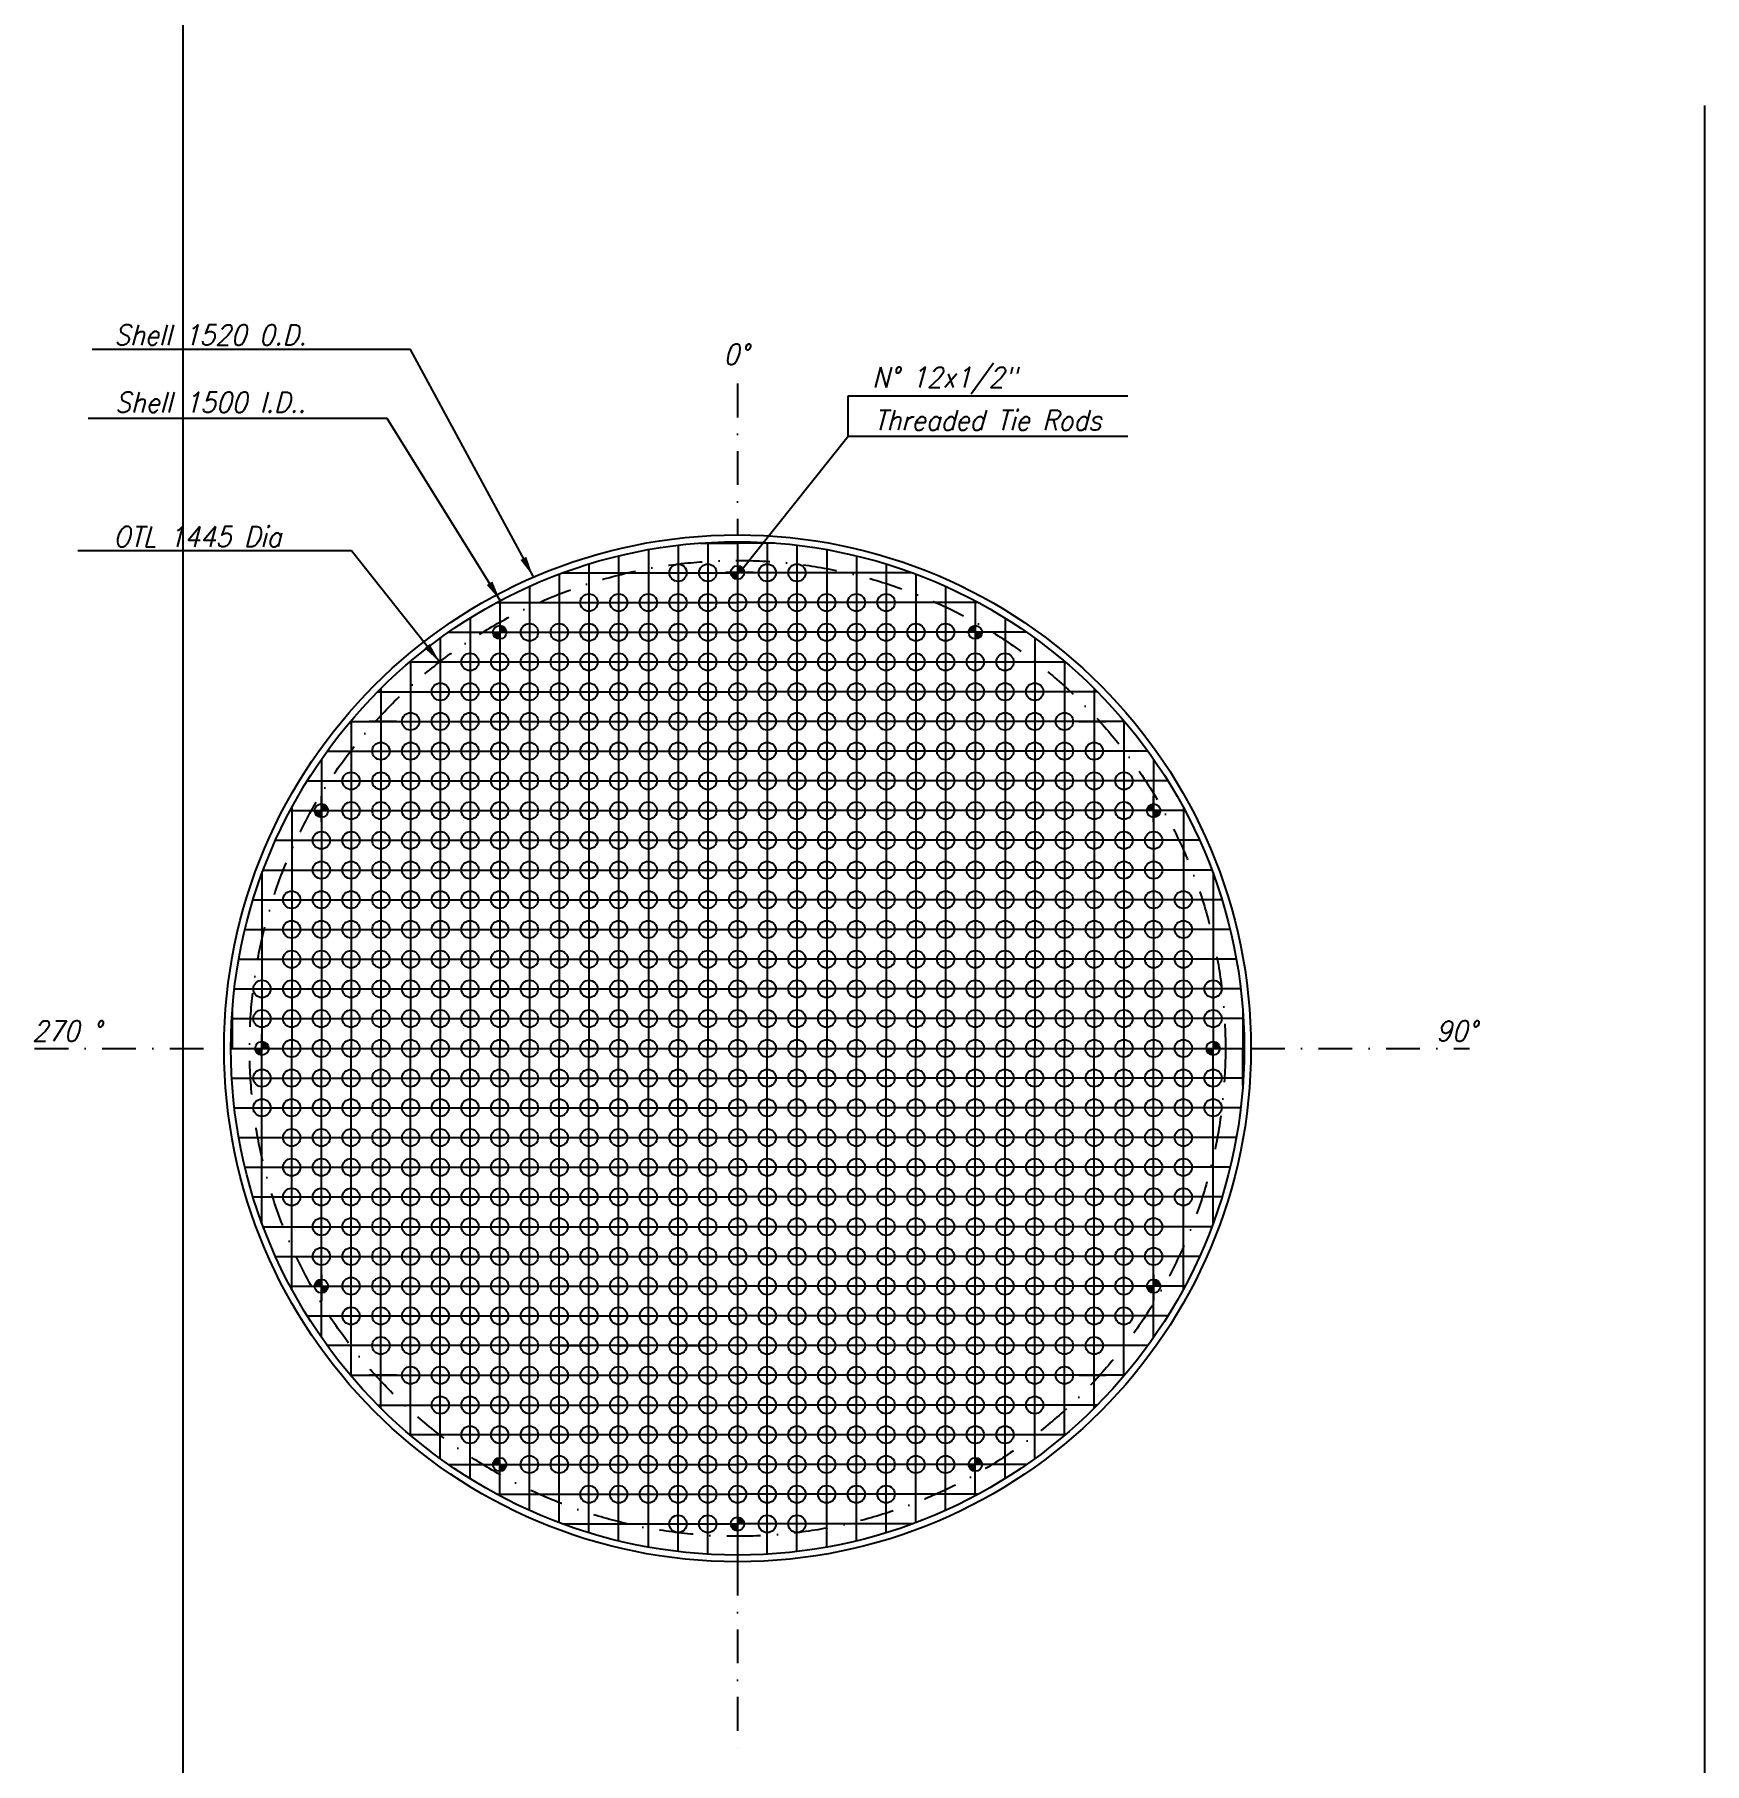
# Model space of a CAD drawing. Extents: x -16931 to 6849, y 1865 to 18685.
# Drawn here: x -5480 to -537, y 4612 to 9730 of the extents above; entities that cross this region are included whole.
import ezdxf

# ---------------------------------------------------------------- set-up
doc = ezdxf.new("R2010")
doc.units = 0
doc.header["$LTSCALE"] = 200
doc.header["$MEASUREMENT"] = 0
doc.linetypes.add('DASHDOT', pattern=[1, 0.5, -0.25, 0, -0.25])
doc.layers.get('0').update_dxf_attribs({"linetype": 'CONTINUOUS'})
for name, color, linetype in [('ASSIEME', 7, 'CONTINUOUS'), ('QUOTA', 2, 'CONTINUOUS'), ('QUOTE', 1, 'CONTINUOUS')]:
    doc.layers.add(name, color=color, linetype=linetype)
doc.styles.add('ROMANS', font='romans.shx', dxfattribs={"width": 0.9, "oblique": 15, "height": 60})
doc.dimstyles.get("Standard").update_dxf_attribs({"dimscale": 0, "dimtxt": 60, "dimasz": 18.75, "dimexe": 5, "dimexo": 0.0625, "dimgap": 5, "dimtad": 1, "dimdec": 0, "dimrnd": 0.5, "dimdsep": 46, "dimtxsty": 'ROMANS', "dimcen": 2.5, "dimaunit": 1, "dimadec": 0, "dimazin": 0, "dimtfac": 0.9, "dimtdec": 0, "dimtix": 1, "dimtmove": 2, "dimatfit": 3, "dimfxl": 1, "dimtolj": 1, "dimarcsym": 0})

msp = doc.modelspace()

# ---------------------------------------------------------------- hatches: boundary and pattern name
at = {"layer": 'ASSIEME', "linetype": 'Continuous'}
h = msp.add_hatch(color=0, dxfattribs=at)
h.paths.add_polyline_path([(-3399.3, 8157.9), (-3399.3, 8137.9), (-3379.3, 8137.9, 0.414214)])
h.paths.add_polyline_path([(-3399.3, 8137.9), (-3419.3, 8137.9, 0.414214), (-3399.3, 8117.9)])
h = msp.add_hatch(color=0, dxfattribs=at)
h.paths.add_polyline_path([(-4103.3, 7981), (-4103.3, 7961), (-4083.3, 7961, 0.414214)])
h.paths.add_polyline_path([(-4103.3, 7961), (-4123.3, 7961, 0.414214), (-4103.3, 7941)])
h = msp.add_hatch(color=0, dxfattribs=at)
h.paths.add_polyline_path([(-2695.3, 7981), (-2695.3, 7961), (-2715.3, 7961, -0.414214)])
h.paths.add_polyline_path([(-2695.3, 7961), (-2675.3, 7961, -0.414214), (-2695.3, 7941)])
h = msp.add_hatch(color=0, dxfattribs=at)
h.paths.add_polyline_path([(-4631.3, 7453), (-4631.3, 7433), (-4611.3, 7433, 0.414214)])
h.paths.add_polyline_path([(-4631.3, 7433), (-4651.3, 7433, 0.414214), (-4631.3, 7413)])
h = msp.add_hatch(color=0, dxfattribs=at)
h.paths.add_polyline_path([(-2167.3, 7453), (-2167.3, 7433), (-2187.3, 7433, -0.414214)])
h.paths.add_polyline_path([(-2167.3, 7433), (-2147.3, 7433, -0.414214), (-2167.3, 7413)])
h = msp.add_hatch(color=0, dxfattribs=at)
h.paths.add_polyline_path([(-4807.3, 6749), (-4807.3, 6729), (-4787.3, 6729, 0.414214)])
h.paths.add_polyline_path([(-4827.3, 6729, 0.414214), (-4807.3, 6709), (-4807.3, 6729)])
h = msp.add_hatch(color=0, dxfattribs=at)
h.paths.add_polyline_path([(-1991.3, 6749), (-1991.3, 6729), (-1971.3, 6729, 0.414214)])
h.paths.add_polyline_path([(-2011.3, 6729, 0.414214), (-1991.3, 6709), (-1991.3, 6729)])
h = msp.add_hatch(color=0, dxfattribs=at)
h.paths.add_polyline_path([(-4631.3, 6005), (-4631.3, 6025), (-4611.3, 6025, -0.414214)])
h.paths.add_polyline_path([(-4631.3, 6025), (-4651.3, 6025, -0.414214), (-4631.3, 6045)])
h = msp.add_hatch(color=0, dxfattribs=at)
h.paths.add_polyline_path([(-2167.3, 6005), (-2167.3, 6025), (-2187.3, 6025, 0.414214)])
h.paths.add_polyline_path([(-2167.3, 6025), (-2147.3, 6025, 0.414214), (-2167.3, 6045)])
h = msp.add_hatch(color=0, dxfattribs=at)
h.paths.add_polyline_path([(-4103.3, 5477), (-4103.3, 5497), (-4083.3, 5497, -0.414214)])
h.paths.add_polyline_path([(-4103.3, 5497), (-4123.3, 5497, -0.414214), (-4103.3, 5517)])
h = msp.add_hatch(color=0, dxfattribs=at)
h.paths.add_polyline_path([(-2695.3, 5477), (-2695.3, 5497), (-2715.3, 5497, 0.414214)])
h.paths.add_polyline_path([(-2695.3, 5497), (-2675.3, 5497, 0.414214), (-2695.3, 5517)])
h = msp.add_hatch(color=0, dxfattribs=at)
h.paths.add_polyline_path([(-3399.3, 5301), (-3399.3, 5321), (-3419.3, 5321, 0.414214)])
h.paths.add_polyline_path([(-3399.3, 5321), (-3379.3, 5321, 0.414214), (-3399.3, 5341)])

# ---------------------------------------------------------------- linework, layer by layer
at = {"color": 0}
msp.add_line((-536.7, 9520.7), (-536.7, 1965.2), dxfattribs=at)
at = {"layer": 'ASSIEME', "color": 0, "linetype": 'DASHDOT'}
for p, q in [((-3399.3, 8697.2), (-3399.3, 8249)), ((-5480.5, 6729), (-4919.3, 6729)), ((-1879.3, 6729), (-1232.4, 6729)), ((-3399.3, 5209), (-3399.3, 4652.1))]:
    msp.add_line(p, q, dxfattribs=at)
at = {"layer": 'ASSIEME', "color": 0, "linetype": 'Continuous'}
for p, q in [((-3663.3, 8205.6), (-3663.3, 6729)), ((-3575.3, 8218.7), (-3575.3, 6729)), ((-3508.7, 8225), (-3399.3, 8225)), ((-3487.3, 8226.4), (-3487.3, 6729)), ((-3399.3, 8229), (-3399.3, 5209)), ((-3289.8, 8225), (-3399.3, 8225)), ((-3311.3, 8226.4), (-3311.3, 6729)), ((-3223.3, 8218.7), (-3223.3, 6729)), ((-3135.3, 8205.6), (-3135.3, 6729)), ((-3839.3, 8163), (-3839.3, 6729)), ((-3751.3, 8187.1), (-3751.3, 6729)), ((-3047.3, 8187.1), (-3047.3, 6729)), ((-2959.3, 8163), (-2959.3, 6729)), ((-4015.3, 8096.7), (-4015.3, 6729)), ((-3927.3, 8133), (-3927.3, 6729)), ((-3916.5, 8137), (-3399.3, 8137)), ((-3353.4, 8137.9), (-3434, 8137.9)), ((-2882, 8137), (-3399.3, 8137)), ((-2871.3, 8133), (-2871.3, 6729)), ((-2783.3, 8096.7), (-2783.3, 6729)), ((-4111.7, 8049), (-3399.3, 8049)), ((-4103.3, 8053.6), (-4103.3, 6729)), ((-2686.8, 8049), (-3399.3, 8049)), ((-2695.3, 8053.6), (-2695.3, 6729)), ((-4191.3, 8002.9), (-4191.3, 6729)), ((-2607.3, 8002.9), (-2607.3, 6729)), ((-4279.3, 7943.8), (-4279.3, 6729)), ((-4254.9, 7961), (-3399.3, 7961)), ((-2543.6, 7961), (-3399.3, 7961)), ((-2519.3, 7943.8), (-2519.3, 6729)), ((-4369.5, 7873), (-2429.1, 7873)), ((-4367.3, 7874.9), (-4367.3, 6729)), ((-2431.3, 7874.9), (-2431.3, 6729)), ((-4464.6, 7785), (-3399.3, 7785)), ((-4455.3, 7794.3), (-4455.3, 6729)), ((-2334, 7785), (-3399.3, 7785)), ((-2343.3, 7794.3), (-2343.3, 6729)), ((-4545.1, 7697), (-3399.3, 7697)), ((-4543.3, 7699.2), (-4543.3, 6729)), ((-4409.4, 7697), (-4490, 7697)), ((-2253.4, 7697), (-3399.3, 7697)), ((-2389.2, 7697), (-2308.5, 7697)), ((-2255.3, 7699.2), (-2255.3, 6729)), ((-4631.3, 7584.7), (-4631.3, 6729)), ((-4614, 7609), (-3399.3, 7609)), ((-3927.3, 7609), (-3839.3, 7609)), ((-3751.3, 7609), (-3663.3, 7609)), ((-3575.3, 7609), (-3487.3, 7609)), ((-2184.5, 7609), (-3399.3, 7609)), ((-3223.3, 7609), (-3311.3, 7609)), ((-3047.3, 7609), (-3135.3, 7609)), ((-2871.3, 7609), (-2959.3, 7609)), ((-2167.3, 7584.7), (-2167.3, 6729)), ((-4673.1, 7521), (-3399.3, 7521)), ((-4631.3, 7399.2), (-4631.3, 7475.3)), ((-2125.4, 7521), (-3399.3, 7521)), ((-2167.3, 7399.2), (-2167.3, 7475.3)), ((-4723.8, 7433), (-3399.3, 7433)), ((-4719.3, 7441.5), (-4719.3, 6729)), ((-2074.7, 7433), (-3399.3, 7433)), ((-2079.3, 7441.5), (-2079.3, 6729)), ((-4766.9, 7345), (-3399.3, 7345)), ((-2031.6, 7345), (-3399.3, 7345)), ((-4807.3, 7246.3), (-4807.3, 6729)), ((-4803.3, 7257), (-3399.3, 7257)), ((-1995.3, 7257), (-3399.3, 7257)), ((-1991.3, 7246.3), (-1991.3, 6729)), ((-4833.3, 7169), (-3399.3, 7169)), ((-1965.3, 7169), (-3399.3, 7169)), ((-4857.4, 7081), (-3399.3, 7081)), ((-1941.2, 7081), (-3399.3, 7081)), ((-4875.9, 6993), (-3399.3, 6993)), ((-1922.7, 6993), (-3399.3, 6993)), ((-4888.9, 6905), (-3399.3, 6905)), ((-1909.6, 6905), (-3399.3, 6905)), ((-4896.7, 6817), (-3399.3, 6817)), ((-4895.3, 6838.5), (-4895.3, 6729)), ((-1901.9, 6817), (-3399.3, 6817)), ((-1903.3, 6838.5), (-1903.3, 6729)), ((-4807.3, 6695.2), (-4807.3, 6771.3)), ((-4899.3, 6729), (-1899.3, 6729)), ((-4807.3, 6211.8), (-4807.3, 6729)), ((-4719.3, 6016.6), (-4719.3, 6729)), ((-4631.3, 5873.4), (-4631.3, 6729)), ((-4543.3, 5758.8), (-4543.3, 6729)), ((-4455.3, 5663.7), (-4455.3, 6729)), ((-4367.3, 5583.2), (-4367.3, 6729)), ((-4279.3, 5514.3), (-4279.3, 6729)), ((-4191.3, 5455.2), (-4191.3, 6729)), ((-4103.3, 5404.5), (-4103.3, 6729)), ((-4015.3, 5361.4), (-4015.3, 6729)), ((-3927.3, 5325), (-3927.3, 6729)), ((-3839.3, 5295), (-3839.3, 6729)), ((-3751.3, 5270.9), (-3751.3, 6729)), ((-3663.3, 5252.4), (-3663.3, 6729)), ((-3575.3, 5239.4), (-3575.3, 6729)), ((-3487.3, 5231.6), (-3487.3, 6729)), ((-3311.3, 5231.6), (-3311.3, 6729)), ((-3223.3, 5239.4), (-3223.3, 6729)), ((-3135.3, 5252.4), (-3135.3, 6729)), ((-3047.3, 5270.9), (-3047.3, 6729)), ((-2959.3, 5295), (-2959.3, 6729)), ((-2871.3, 5325), (-2871.3, 6729)), ((-2783.3, 5361.4), (-2783.3, 6729)), ((-2695.3, 5404.5), (-2695.3, 6729)), ((-2607.3, 5455.2), (-2607.3, 6729)), ((-2519.3, 5514.3), (-2519.3, 6729)), ((-2431.3, 5583.2), (-2431.3, 6729)), ((-2343.3, 5663.7), (-2343.3, 6729)), ((-2255.3, 5758.8), (-2255.3, 6729)), ((-2167.3, 5873.4), (-2167.3, 6729)), ((-2079.3, 6016.6), (-2079.3, 6729)), ((-1991.3, 6211.8), (-1991.3, 6729)), ((-1903.3, 6619.6), (-1903.3, 6729)), ((-4896.7, 6641), (-3399.3, 6641)), ((-1901.9, 6641), (-3399.3, 6641)), ((-1901.9, 6641), (-3399.3, 6641)), ((-4888.9, 6553), (-3399.3, 6553)), ((-1909.6, 6553), (-3399.3, 6553)), ((-1909.6, 6553), (-3399.3, 6553)), ((-4875.9, 6465), (-3399.3, 6465)), ((-1922.7, 6465), (-3399.3, 6465)), ((-1922.7, 6465), (-3399.3, 6465)), ((-4857.4, 6377), (-3399.3, 6377)), ((-1941.2, 6377), (-3399.3, 6377)), ((-1941.2, 6377), (-3399.3, 6377)), ((-4833.3, 6289), (-3399.3, 6289)), ((-1965.3, 6289), (-3399.3, 6289)), ((-1965.3, 6289), (-3399.3, 6289)), ((-4803.3, 6201), (-3399.3, 6201)), ((-1995.3, 6201), (-3399.3, 6201)), ((-1995.3, 6201), (-3399.3, 6201)), ((-4766.9, 6113), (-3399.3, 6113)), ((-2031.6, 6113), (-3399.3, 6113)), ((-2031.6, 6113), (-3399.3, 6113)), ((-4631.3, 6058.9), (-4631.3, 5982.8)), ((-2167.3, 6058.9), (-2167.3, 5982.8)), ((-4723.8, 6025), (-3399.3, 6025)), ((-2074.7, 6025), (-3399.3, 6025)), ((-2074.7, 6025), (-3399.3, 6025)), ((-4673.1, 5937), (-3399.3, 5937)), ((-2125.4, 5937), (-3399.3, 5937)), ((-2125.4, 5937), (-3399.3, 5937)), ((-2184.5, 5849), (-4614, 5849)), ((-3927.3, 5849), (-3839.3, 5849)), ((-3751.3, 5849), (-3663.3, 5849)), ((-3575.3, 5849), (-3487.3, 5849)), ((-3223.3, 5849), (-3311.3, 5849)), ((-3047.3, 5849), (-3135.3, 5849)), ((-2871.3, 5849), (-2959.3, 5849)), ((-4545.1, 5761), (-3399.3, 5761)), ((-4409.4, 5761), (-4490, 5761)), ((-2253.4, 5761), (-3399.3, 5761)), ((-2253.4, 5761), (-3399.3, 5761)), ((-2389.2, 5761), (-2308.5, 5761)), ((-4464.6, 5673), (-3399.3, 5673)), ((-2334, 5673), (-3399.3, 5673)), ((-2334, 5673), (-3399.3, 5673)), ((-2429.1, 5585), (-4369.5, 5585)), ((-4254.9, 5497), (-3399.3, 5497)), ((-2543.6, 5497), (-3399.3, 5497)), ((-2543.6, 5497), (-3399.3, 5497)), ((-4111.7, 5409), (-3399.3, 5409)), ((-2686.8, 5409), (-3399.3, 5409)), ((-2686.8, 5409), (-3399.3, 5409)), ((-3916.5, 5321), (-3399.3, 5321)), ((-2882, 5321), (-3399.3, 5321)), ((-2882, 5321), (-3399.3, 5321))]:
    msp.add_line(p, q, dxfattribs=at)
for centre, radius in [((-3399.3, 6729), 1520), ((-3399.3, 6729), 1500), ((-3575.3, 8137), 25.7), ((-3487.3, 8137), 25.7), ((-3399.3, 8137.9), 20), ((-3311.3, 8137), 25.7), ((-3223.3, 8137), 25.7), ((-3839.3, 8049), 25.7), ((-3751.3, 8049), 25.7), ((-3663.3, 8049), 25.7), ((-3575.3, 8049), 25.7), ((-3487.3, 8049), 25.7), ((-3399.3, 8049), 25.7), ((-3311.3, 8049), 25.7), ((-3223.3, 8049), 25.7), ((-3135.3, 8049), 25.7), ((-3047.3, 8049), 25.7), ((-2959.3, 8049), 25.7), ((-4015.3, 7961), 25.7), ((-3927.3, 7961), 25.7), ((-3839.3, 7961), 25.7), ((-3751.3, 7961), 25.7), ((-3663.3, 7961), 25.7), ((-3575.3, 7961), 25.7), ((-3487.3, 7961), 25.7), ((-3399.3, 7961), 25.7), ((-3311.3, 7961), 25.7), ((-3223.3, 7961), 25.7), ((-3135.3, 7961), 25.7), ((-3047.3, 7961), 25.7), ((-2959.3, 7961), 25.7), ((-2871.3, 7961), 25.7), ((-2783.3, 7961), 25.7), ((-4103.3, 7961), 20), ((-2695.3, 7961), 20), ((-4191.3, 7873), 25.7), ((-4103.3, 7873), 25.7), ((-4015.3, 7873), 25.7), ((-3927.3, 7873), 25.7), ((-3839.3, 7873), 25.7), ((-3751.3, 7873), 25.7), ((-3663.3, 7873), 25.7), ((-3575.3, 7873), 25.7), ((-3487.3, 7873), 25.7), ((-3399.3, 7873), 25.7), ((-3311.3, 7873), 25.7), ((-3223.3, 7873), 25.7), ((-3135.3, 7873), 25.7), ((-3047.3, 7873), 25.7), ((-2959.3, 7873), 25.7), ((-2871.3, 7873), 25.7), ((-2783.3, 7873), 25.7), ((-2695.3, 7873), 25.7), ((-2607.3, 7873), 25.7), ((-4279.3, 7785), 25.7), ((-4191.3, 7785), 25.7), ((-4103.3, 7785), 25.7), ((-4015.3, 7785), 25.7), ((-3927.3, 7785), 25.7), ((-3839.3, 7785), 25.7), ((-3751.3, 7785), 25.7), ((-3663.3, 7785), 25.7), ((-3575.3, 7785), 25.7), ((-3487.3, 7785), 25.7), ((-3399.3, 7785), 25.7), ((-3311.3, 7785), 25.7), ((-3223.3, 7785), 25.7), ((-3135.3, 7785), 25.7), ((-3047.3, 7785), 25.7), ((-2959.3, 7785), 25.7), ((-2871.3, 7785), 25.7), ((-2783.3, 7785), 25.7), ((-2695.3, 7785), 25.7), ((-2607.3, 7785), 25.7), ((-2519.3, 7785), 25.7), ((-4367.3, 7697), 25.7), ((-4279.3, 7697), 25.7), ((-4191.3, 7697), 25.7), ((-4103.3, 7697), 25.7), ((-4015.3, 7697), 25.7), ((-3927.3, 7697), 25.7), ((-3839.3, 7697), 25.7), ((-3751.3, 7697), 25.7), ((-3663.3, 7697), 25.7), ((-3575.3, 7697), 25.7), ((-3487.3, 7697), 25.7), ((-3399.3, 7697), 25.7), ((-3311.3, 7697), 25.7), ((-3223.3, 7697), 25.7), ((-3135.3, 7697), 25.7), ((-3047.3, 7697), 25.7), ((-2959.3, 7697), 25.7), ((-2871.3, 7697), 25.7), ((-2783.3, 7697), 25.7), ((-2695.3, 7697), 25.7), ((-2607.3, 7697), 25.7), ((-2519.3, 7697), 25.7), ((-2431.3, 7697), 25.7), ((-4455.3, 7609), 25.7), ((-4367.3, 7609), 25.7), ((-4279.3, 7609), 25.7), ((-4191.3, 7609), 25.7), ((-4103.3, 7609), 25.7), ((-4015.3, 7609), 25.7), ((-3927.3, 7609), 25.7), ((-3839.3, 7609), 25.7), ((-3751.3, 7609), 25.7), ((-3663.3, 7609), 25.7), ((-3575.3, 7609), 25.7), ((-3487.3, 7609), 25.7), ((-3399.3, 7609), 25.7), ((-3311.3, 7609), 25.7), ((-3223.3, 7609), 25.7), ((-3135.3, 7609), 25.7), ((-3047.3, 7609), 25.7), ((-2959.3, 7609), 25.7), ((-2871.3, 7609), 25.7), ((-2783.3, 7609), 25.7), ((-2695.3, 7609), 25.7), ((-2607.3, 7609), 25.7), ((-2519.3, 7609), 25.7), ((-2431.3, 7609), 25.7), ((-2343.3, 7609), 25.7), ((-4543.3, 7521), 25.7), ((-4455.3, 7521), 25.7), ((-4367.3, 7521), 25.7), ((-4279.3, 7521), 25.7), ((-4191.3, 7521), 25.7), ((-4103.3, 7521), 25.7), ((-4015.3, 7521), 25.7), ((-3927.3, 7521), 25.7), ((-3839.3, 7521), 25.7), ((-3751.3, 7521), 25.7), ((-3663.3, 7521), 25.7), ((-3575.3, 7521), 25.7), ((-3487.3, 7521), 25.7), ((-3399.3, 7521), 25.7), ((-3311.3, 7521), 25.7), ((-3223.3, 7521), 25.7), ((-3135.3, 7521), 25.7), ((-3047.3, 7521), 25.7), ((-2959.3, 7521), 25.7), ((-2871.3, 7521), 25.7), ((-2783.3, 7521), 25.7), ((-2695.3, 7521), 25.7), ((-2607.3, 7521), 25.7), ((-2519.3, 7521), 25.7), ((-2431.3, 7521), 25.7), ((-2343.3, 7521), 25.7), ((-2255.3, 7521), 25.7), ((-4631.3, 7433), 20), ((-4543.3, 7433), 25.7), ((-4455.3, 7433), 25.7), ((-4367.3, 7433), 25.7), ((-4279.3, 7433), 25.7), ((-4191.3, 7433), 25.7), ((-4103.3, 7433), 25.7), ((-4015.3, 7433), 25.7), ((-3927.3, 7433), 25.7), ((-3839.3, 7433), 25.7), ((-3751.3, 7433), 25.7), ((-3663.3, 7433), 25.7), ((-3575.3, 7433), 25.7), ((-3487.3, 7433), 25.7), ((-3399.3, 7433), 25.7), ((-3311.3, 7433), 25.7), ((-3223.3, 7433), 25.7), ((-3135.3, 7433), 25.7), ((-3047.3, 7433), 25.7), ((-2959.3, 7433), 25.7), ((-2871.3, 7433), 25.7), ((-2783.3, 7433), 25.7), ((-2695.3, 7433), 25.7), ((-2607.3, 7433), 25.7), ((-2519.3, 7433), 25.7), ((-2431.3, 7433), 25.7), ((-2343.3, 7433), 25.7), ((-2255.3, 7433), 25.7), ((-2167.3, 7433), 20), ((-4631.3, 7345), 25.7), ((-4543.3, 7345), 25.7), ((-4455.3, 7345), 25.7), ((-4367.3, 7345), 25.7), ((-4279.3, 7345), 25.7), ((-4191.3, 7345), 25.7), ((-4103.3, 7345), 25.7), ((-4015.3, 7345), 25.7), ((-3927.3, 7345), 25.7), ((-3839.3, 7345), 25.7), ((-3751.3, 7345), 25.7), ((-3663.3, 7345), 25.7), ((-3575.3, 7345), 25.7), ((-3487.3, 7345), 25.7), ((-3399.3, 7345), 25.7), ((-3311.3, 7345), 25.7), ((-3223.3, 7345), 25.7), ((-3135.3, 7345), 25.7), ((-3047.3, 7345), 25.7), ((-2959.3, 7345), 25.7), ((-2871.3, 7345), 25.7), ((-2783.3, 7345), 25.7), ((-2695.3, 7345), 25.7), ((-2607.3, 7345), 25.7), ((-2519.3, 7345), 25.7), ((-2431.3, 7345), 25.7), ((-2343.3, 7345), 25.7), ((-2255.3, 7345), 25.7), ((-2167.3, 7345), 25.7), ((-4631.3, 7257), 25.7), ((-4543.3, 7257), 25.7), ((-4455.3, 7257), 25.7), ((-4367.3, 7257), 25.7), ((-4279.3, 7257), 25.7), ((-4191.3, 7257), 25.7), ((-4103.3, 7257), 25.7), ((-4015.3, 7257), 25.7), ((-3927.3, 7257), 25.7), ((-3839.3, 7257), 25.7), ((-3751.3, 7257), 25.7), ((-3663.3, 7257), 25.7), ((-3575.3, 7257), 25.7), ((-3487.3, 7257), 25.7), ((-3399.3, 7257), 25.7), ((-3311.3, 7257), 25.7), ((-3223.3, 7257), 25.7), ((-3135.3, 7257), 25.7), ((-3047.3, 7257), 25.7), ((-2959.3, 7257), 25.7), ((-2871.3, 7257), 25.7), ((-2783.3, 7257), 25.7), ((-2695.3, 7257), 25.7), ((-2607.3, 7257), 25.7), ((-2519.3, 7257), 25.7), ((-2431.3, 7257), 25.7), ((-2343.3, 7257), 25.7), ((-2255.3, 7257), 25.7), ((-2167.3, 7257), 25.7), ((-4719.3, 7169), 25.7), ((-4631.3, 7169), 25.7), ((-4543.3, 7169), 25.7), ((-4455.3, 7169), 25.7), ((-4367.3, 7169), 25.7), ((-4279.3, 7169), 25.7), ((-4191.3, 7169), 25.7), ((-4103.3, 7169), 25.7), ((-4015.3, 7169), 25.7), ((-3927.3, 7169), 25.7), ((-3839.3, 7169), 25.7), ((-3751.3, 7169), 25.7), ((-3663.3, 7169), 25.7), ((-3575.3, 7169), 25.7), ((-3487.3, 7169), 25.7), ((-3399.3, 7169), 25.7), ((-3311.3, 7169), 25.7), ((-3223.3, 7169), 25.7), ((-3135.3, 7169), 25.7), ((-3047.3, 7169), 25.7), ((-2959.3, 7169), 25.7), ((-2871.3, 7169), 25.7), ((-2783.3, 7169), 25.7), ((-2695.3, 7169), 25.7), ((-2607.3, 7169), 25.7), ((-2519.3, 7169), 25.7), ((-2431.3, 7169), 25.7), ((-2343.3, 7169), 25.7), ((-2255.3, 7169), 25.7), ((-2167.3, 7169), 25.7), ((-2079.3, 7169), 25.7), ((-4719.3, 7081), 25.7), ((-4631.3, 7081), 25.7), ((-4543.3, 7081), 25.7), ((-4455.3, 7081), 25.7), ((-4367.3, 7081), 25.7), ((-4279.3, 7081), 25.7), ((-4191.3, 7081), 25.7), ((-4103.3, 7081), 25.7), ((-4015.3, 7081), 25.7), ((-3927.3, 7081), 25.7), ((-3839.3, 7081), 25.7), ((-3751.3, 7081), 25.7), ((-3663.3, 7081), 25.7), ((-3575.3, 7081), 25.7), ((-3487.3, 7081), 25.7), ((-3399.3, 7081), 25.7), ((-3311.3, 7081), 25.7), ((-3223.3, 7081), 25.7), ((-3135.3, 7081), 25.7), ((-3047.3, 7081), 25.7), ((-2959.3, 7081), 25.7), ((-2871.3, 7081), 25.7), ((-2783.3, 7081), 25.7), ((-2695.3, 7081), 25.7), ((-2607.3, 7081), 25.7), ((-2519.3, 7081), 25.7), ((-2431.3, 7081), 25.7), ((-2343.3, 7081), 25.7), ((-2255.3, 7081), 25.7), ((-2167.3, 7081), 25.7), ((-2079.3, 7081), 25.7), ((-4719.3, 6993), 25.7), ((-4631.3, 6993), 25.7), ((-4543.3, 6993), 25.7), ((-4455.3, 6993), 25.7), ((-4367.3, 6993), 25.7), ((-4279.3, 6993), 25.7), ((-4191.3, 6993), 25.7), ((-4103.3, 6993), 25.7), ((-4015.3, 6993), 25.7), ((-3927.3, 6993), 25.7), ((-3839.3, 6993), 25.7), ((-3751.3, 6993), 25.7), ((-3663.3, 6993), 25.7), ((-3575.3, 6993), 25.7), ((-3487.3, 6993), 25.7), ((-3399.3, 6993), 25.7), ((-3311.3, 6993), 25.7), ((-3223.3, 6993), 25.7), ((-3135.3, 6993), 25.7), ((-3047.3, 6993), 25.7), ((-2959.3, 6993), 25.7), ((-2871.3, 6993), 25.7), ((-2783.3, 6993), 25.7), ((-2695.3, 6993), 25.7), ((-2607.3, 6993), 25.7), ((-2519.3, 6993), 25.7), ((-2431.3, 6993), 25.7), ((-2343.3, 6993), 25.7), ((-2255.3, 6993), 25.7), ((-2167.3, 6993), 25.7), ((-2079.3, 6993), 25.7), ((-4807.3, 6905), 25.7), ((-4719.3, 6905), 25.7), ((-4631.3, 6905), 25.7), ((-4543.3, 6905), 25.7), ((-4455.3, 6905), 25.7), ((-4367.3, 6905), 25.7), ((-4279.3, 6905), 25.7), ((-4191.3, 6905), 25.7), ((-4103.3, 6905), 25.7), ((-4015.3, 6905), 25.7), ((-3927.3, 6905), 25.7), ((-3839.3, 6905), 25.7), ((-3751.3, 6905), 25.7), ((-3663.3, 6905), 25.7), ((-3575.3, 6905), 25.7), ((-3487.3, 6905), 25.7), ((-3399.3, 6905), 25.7), ((-3311.3, 6905), 25.7), ((-3223.3, 6905), 25.7), ((-3135.3, 6905), 25.7), ((-3047.3, 6905), 25.7), ((-2959.3, 6905), 25.7), ((-2871.3, 6905), 25.7), ((-2783.3, 6905), 25.7), ((-2695.3, 6905), 25.7), ((-2607.3, 6905), 25.7), ((-2519.3, 6905), 25.7), ((-2431.3, 6905), 25.7), ((-2343.3, 6905), 25.7), ((-2255.3, 6905), 25.7), ((-2167.3, 6905), 25.7), ((-2079.3, 6905), 25.7), ((-1991.3, 6905), 25.7), ((-4807.3, 6817), 25.7), ((-4719.3, 6817), 25.7), ((-4631.3, 6817), 25.7), ((-4543.3, 6817), 25.7), ((-4455.3, 6817), 25.7), ((-4367.3, 6817), 25.7), ((-4279.3, 6817), 25.7), ((-4191.3, 6817), 25.7), ((-4103.3, 6817), 25.7), ((-4015.3, 6817), 25.7), ((-3927.3, 6817), 25.7), ((-3839.3, 6817), 25.7), ((-3751.3, 6817), 25.7), ((-3663.3, 6817), 25.7), ((-3575.3, 6817), 25.7), ((-3487.3, 6817), 25.7), ((-3399.3, 6817), 25.7), ((-3311.3, 6817), 25.7), ((-3223.3, 6817), 25.7), ((-3135.3, 6817), 25.7), ((-3047.3, 6817), 25.7), ((-2959.3, 6817), 25.7), ((-2871.3, 6817), 25.7), ((-2783.3, 6817), 25.7), ((-2695.3, 6817), 25.7), ((-2607.3, 6817), 25.7), ((-2519.3, 6817), 25.7), ((-2431.3, 6817), 25.7), ((-2343.3, 6817), 25.7), ((-2255.3, 6817), 25.7), ((-2167.3, 6817), 25.7), ((-2079.3, 6817), 25.7), ((-1991.3, 6817), 25.7), ((-4807.3, 6729), 20), ((-4719.3, 6729), 25.7), ((-4631.3, 6729), 25.7), ((-4543.3, 6729), 25.7), ((-4455.3, 6729), 25.7), ((-4367.3, 6729), 25.7), ((-4279.3, 6729), 25.7), ((-4191.3, 6729), 25.7), ((-4103.3, 6729), 25.7), ((-4015.3, 6729), 25.7), ((-3927.3, 6729), 25.7), ((-3839.3, 6729), 25.7), ((-3751.3, 6729), 25.7), ((-3663.3, 6729), 25.7), ((-3575.3, 6729), 25.7), ((-3487.3, 6729), 25.7), ((-3399.3, 6729), 25.7), ((-3311.3, 6729), 25.7), ((-3223.3, 6729), 25.7), ((-3135.3, 6729), 25.7), ((-3047.3, 6729), 25.7), ((-2959.3, 6729), 25.7), ((-2871.3, 6729), 25.7), ((-2783.3, 6729), 25.7), ((-2695.3, 6729), 25.7), ((-2607.3, 6729), 25.7), ((-2519.3, 6729), 25.7), ((-2431.3, 6729), 25.7), ((-2343.3, 6729), 25.7), ((-2255.3, 6729), 25.7), ((-2167.3, 6729), 25.7), ((-2079.3, 6729), 25.7), ((-1991.3, 6729), 20), ((-4807.3, 6641), 25.7), ((-4719.3, 6641), 25.7), ((-4631.3, 6641), 25.7), ((-4543.3, 6641), 25.7), ((-4455.3, 6641), 25.7), ((-4367.3, 6641), 25.7), ((-4279.3, 6641), 25.7), ((-4191.3, 6641), 25.7), ((-4103.3, 6641), 25.7), ((-4015.3, 6641), 25.7), ((-3927.3, 6641), 25.7), ((-3839.3, 6641), 25.7), ((-3751.3, 6641), 25.7), ((-3663.3, 6641), 25.7), ((-3575.3, 6641), 25.7), ((-3487.3, 6641), 25.7), ((-3399.3, 6641), 25.7), ((-3311.3, 6641), 25.7), ((-3223.3, 6641), 25.7), ((-3135.3, 6641), 25.7), ((-3047.3, 6641), 25.7), ((-2959.3, 6641), 25.7), ((-2871.3, 6641), 25.7), ((-2783.3, 6641), 25.7), ((-2695.3, 6641), 25.7), ((-2607.3, 6641), 25.7), ((-2519.3, 6641), 25.7), ((-2431.3, 6641), 25.7), ((-2343.3, 6641), 25.7), ((-2255.3, 6641), 25.7), ((-2167.3, 6641), 25.7), ((-2079.3, 6641), 25.7), ((-1991.3, 6641), 25.7), ((-4807.3, 6553), 25.7), ((-4719.3, 6553), 25.7), ((-4631.3, 6553), 25.7), ((-4543.3, 6553), 25.7), ((-4455.3, 6553), 25.7), ((-4367.3, 6553), 25.7), ((-4279.3, 6553), 25.7), ((-4191.3, 6553), 25.7), ((-4103.3, 6553), 25.7), ((-4015.3, 6553), 25.7), ((-3927.3, 6553), 25.7), ((-3839.3, 6553), 25.7), ((-3751.3, 6553), 25.7), ((-3663.3, 6553), 25.7), ((-3575.3, 6553), 25.7), ((-3487.3, 6553), 25.7), ((-3399.3, 6553), 25.7), ((-3311.3, 6553), 25.7), ((-3223.3, 6553), 25.7), ((-3135.3, 6553), 25.7), ((-3047.3, 6553), 25.7), ((-2959.3, 6553), 25.7), ((-2871.3, 6553), 25.7), ((-2783.3, 6553), 25.7), ((-2695.3, 6553), 25.7), ((-2607.3, 6553), 25.7), ((-2519.3, 6553), 25.7), ((-2431.3, 6553), 25.7), ((-2343.3, 6553), 25.7), ((-2255.3, 6553), 25.7), ((-2167.3, 6553), 25.7), ((-2079.3, 6553), 25.7), ((-1991.3, 6553), 25.7), ((-4719.3, 6465), 25.7), ((-4631.3, 6465), 25.7), ((-4543.3, 6465), 25.7), ((-4455.3, 6465), 25.7), ((-4367.3, 6465), 25.7), ((-4279.3, 6465), 25.7), ((-4191.3, 6465), 25.7), ((-4103.3, 6465), 25.7), ((-4015.3, 6465), 25.7), ((-3927.3, 6465), 25.7), ((-3839.3, 6465), 25.7), ((-3751.3, 6465), 25.7), ((-3663.3, 6465), 25.7), ((-3575.3, 6465), 25.7), ((-3487.3, 6465), 25.7), ((-3399.3, 6465), 25.7), ((-3311.3, 6465), 25.7), ((-3223.3, 6465), 25.7), ((-3135.3, 6465), 25.7), ((-3047.3, 6465), 25.7), ((-2959.3, 6465), 25.7), ((-2871.3, 6465), 25.7), ((-2783.3, 6465), 25.7), ((-2695.3, 6465), 25.7), ((-2607.3, 6465), 25.7), ((-2519.3, 6465), 25.7), ((-2431.3, 6465), 25.7), ((-2343.3, 6465), 25.7), ((-2255.3, 6465), 25.7), ((-2167.3, 6465), 25.7), ((-2079.3, 6465), 25.7), ((-4719.3, 6377), 25.7), ((-4631.3, 6377), 25.7), ((-4543.3, 6377), 25.7), ((-4455.3, 6377), 25.7), ((-4367.3, 6377), 25.7), ((-4279.3, 6377), 25.7), ((-4191.3, 6377), 25.7), ((-4103.3, 6377), 25.7), ((-4015.3, 6377), 25.7), ((-3927.3, 6377), 25.7), ((-3839.3, 6377), 25.7), ((-3751.3, 6377), 25.7), ((-3663.3, 6377), 25.7), ((-3575.3, 6377), 25.7), ((-3487.3, 6377), 25.7), ((-3399.3, 6377), 25.7), ((-3311.3, 6377), 25.7), ((-3223.3, 6377), 25.7), ((-3135.3, 6377), 25.7), ((-3047.3, 6377), 25.7), ((-2959.3, 6377), 25.7), ((-2871.3, 6377), 25.7), ((-2783.3, 6377), 25.7), ((-2695.3, 6377), 25.7), ((-2607.3, 6377), 25.7), ((-2519.3, 6377), 25.7), ((-2431.3, 6377), 25.7), ((-2343.3, 6377), 25.7), ((-2255.3, 6377), 25.7), ((-2167.3, 6377), 25.7), ((-2079.3, 6377), 25.7), ((-4719.3, 6289), 25.7), ((-4631.3, 6289), 25.7), ((-4543.3, 6289), 25.7), ((-4455.3, 6289), 25.7), ((-4367.3, 6289), 25.7), ((-4279.3, 6289), 25.7), ((-4191.3, 6289), 25.7), ((-4103.3, 6289), 25.7), ((-4015.3, 6289), 25.7), ((-3927.3, 6289), 25.7), ((-3839.3, 6289), 25.7), ((-3751.3, 6289), 25.7), ((-3663.3, 6289), 25.7), ((-3575.3, 6289), 25.7), ((-3487.3, 6289), 25.7), ((-3399.3, 6289), 25.7), ((-3311.3, 6289), 25.7), ((-3223.3, 6289), 25.7), ((-3135.3, 6289), 25.7), ((-3047.3, 6289), 25.7), ((-2959.3, 6289), 25.7), ((-2871.3, 6289), 25.7), ((-2783.3, 6289), 25.7), ((-2695.3, 6289), 25.7), ((-2607.3, 6289), 25.7), ((-2519.3, 6289), 25.7), ((-2431.3, 6289), 25.7), ((-2343.3, 6289), 25.7), ((-2255.3, 6289), 25.7), ((-2167.3, 6289), 25.7), ((-2079.3, 6289), 25.7), ((-4631.3, 6201), 25.7), ((-4543.3, 6201), 25.7), ((-4455.3, 6201), 25.7), ((-4367.3, 6201), 25.7), ((-4279.3, 6201), 25.7), ((-4191.3, 6201), 25.7), ((-4103.3, 6201), 25.7), ((-4015.3, 6201), 25.7), ((-3927.3, 6201), 25.7), ((-3839.3, 6201), 25.7), ((-3751.3, 6201), 25.7), ((-3663.3, 6201), 25.7), ((-3575.3, 6201), 25.7), ((-3487.3, 6201), 25.7), ((-3399.3, 6201), 25.7), ((-3311.3, 6201), 25.7), ((-3223.3, 6201), 25.7), ((-3135.3, 6201), 25.7), ((-3047.3, 6201), 25.7), ((-2959.3, 6201), 25.7), ((-2871.3, 6201), 25.7), ((-2783.3, 6201), 25.7), ((-2695.3, 6201), 25.7), ((-2607.3, 6201), 25.7), ((-2519.3, 6201), 25.7), ((-2431.3, 6201), 25.7), ((-2343.3, 6201), 25.7), ((-2255.3, 6201), 25.7), ((-2167.3, 6201), 25.7), ((-4631.3, 6113), 25.7), ((-4543.3, 6113), 25.7), ((-4455.3, 6113), 25.7), ((-4367.3, 6113), 25.7), ((-4279.3, 6113), 25.7), ((-4191.3, 6113), 25.7), ((-4103.3, 6113), 25.7), ((-4015.3, 6113), 25.7), ((-3927.3, 6113), 25.7), ((-3839.3, 6113), 25.7), ((-3751.3, 6113), 25.7), ((-3663.3, 6113), 25.7), ((-3575.3, 6113), 25.7), ((-3487.3, 6113), 25.7), ((-3399.3, 6113), 25.7), ((-3311.3, 6113), 25.7), ((-3223.3, 6113), 25.7), ((-3135.3, 6113), 25.7), ((-3047.3, 6113), 25.7), ((-2959.3, 6113), 25.7), ((-2871.3, 6113), 25.7), ((-2783.3, 6113), 25.7), ((-2695.3, 6113), 25.7), ((-2607.3, 6113), 25.7), ((-2519.3, 6113), 25.7), ((-2431.3, 6113), 25.7), ((-2343.3, 6113), 25.7), ((-2255.3, 6113), 25.7), ((-2167.3, 6113), 25.7), ((-4631.3, 6025), 20), ((-4543.3, 6025), 25.7), ((-4455.3, 6025), 25.7), ((-4367.3, 6025), 25.7), ((-4279.3, 6025), 25.7), ((-4191.3, 6025), 25.7), ((-4103.3, 6025), 25.7), ((-4015.3, 6025), 25.7), ((-3927.3, 6025), 25.7), ((-3839.3, 6025), 25.7), ((-3751.3, 6025), 25.7), ((-3663.3, 6025), 25.7), ((-3575.3, 6025), 25.7), ((-3487.3, 6025), 25.7), ((-3399.3, 6025), 25.7), ((-3311.3, 6025), 25.7), ((-3223.3, 6025), 25.7), ((-3135.3, 6025), 25.7), ((-3047.3, 6025), 25.7), ((-2959.3, 6025), 25.7), ((-2871.3, 6025), 25.7), ((-2783.3, 6025), 25.7), ((-2695.3, 6025), 25.7), ((-2607.3, 6025), 25.7), ((-2519.3, 6025), 25.7), ((-2431.3, 6025), 25.7), ((-2343.3, 6025), 25.7), ((-2255.3, 6025), 25.7), ((-2167.3, 6025), 20), ((-4543.3, 5937), 25.7), ((-4455.3, 5937), 25.7), ((-4367.3, 5937), 25.7), ((-4279.3, 5937), 25.7), ((-4191.3, 5937), 25.7), ((-4103.3, 5937), 25.7), ((-4015.3, 5937), 25.7), ((-3927.3, 5937), 25.7), ((-3839.3, 5937), 25.7), ((-3751.3, 5937), 25.7), ((-3663.3, 5937), 25.7), ((-3575.3, 5937), 25.7), ((-3487.3, 5937), 25.7), ((-3399.3, 5937), 25.7), ((-3311.3, 5937), 25.7), ((-3223.3, 5937), 25.7), ((-3135.3, 5937), 25.7), ((-3047.3, 5937), 25.7), ((-2959.3, 5937), 25.7), ((-2871.3, 5937), 25.7), ((-2783.3, 5937), 25.7), ((-2695.3, 5937), 25.7), ((-2607.3, 5937), 25.7), ((-2519.3, 5937), 25.7), ((-2431.3, 5937), 25.7), ((-2343.3, 5937), 25.7), ((-2255.3, 5937), 25.7), ((-4455.3, 5849), 25.7), ((-4367.3, 5849), 25.7), ((-4279.3, 5849), 25.7), ((-4191.3, 5849), 25.7), ((-4103.3, 5849), 25.7), ((-4015.3, 5849), 25.7), ((-3927.3, 5849), 25.7), ((-3839.3, 5849), 25.7), ((-3751.3, 5849), 25.7), ((-3663.3, 5849), 25.7), ((-3575.3, 5849), 25.7), ((-3487.3, 5849), 25.7), ((-3399.3, 5849), 25.7), ((-3311.3, 5849), 25.7), ((-3223.3, 5849), 25.7), ((-3135.3, 5849), 25.7), ((-3047.3, 5849), 25.7), ((-2959.3, 5849), 25.7), ((-2871.3, 5849), 25.7), ((-2783.3, 5849), 25.7), ((-2695.3, 5849), 25.7), ((-2607.3, 5849), 25.7), ((-2519.3, 5849), 25.7), ((-2431.3, 5849), 25.7), ((-2343.3, 5849), 25.7), ((-4367.3, 5761), 25.7), ((-4279.3, 5761), 25.7), ((-4191.3, 5761), 25.7), ((-4103.3, 5761), 25.7), ((-4015.3, 5761), 25.7), ((-3927.3, 5761), 25.7), ((-3839.3, 5761), 25.7), ((-3751.3, 5761), 25.7), ((-3663.3, 5761), 25.7), ((-3575.3, 5761), 25.7), ((-3487.3, 5761), 25.7), ((-3399.3, 5761), 25.7), ((-3311.3, 5761), 25.7), ((-3223.3, 5761), 25.7), ((-3135.3, 5761), 25.7), ((-3047.3, 5761), 25.7), ((-2959.3, 5761), 25.7), ((-2871.3, 5761), 25.7), ((-2783.3, 5761), 25.7), ((-2695.3, 5761), 25.7), ((-2607.3, 5761), 25.7), ((-2519.3, 5761), 25.7), ((-2431.3, 5761), 25.7), ((-4279.3, 5673), 25.7), ((-4191.3, 5673), 25.7), ((-4103.3, 5673), 25.7), ((-4015.3, 5673), 25.7), ((-3927.3, 5673), 25.7), ((-3839.3, 5673), 25.7), ((-3751.3, 5673), 25.7), ((-3663.3, 5673), 25.7), ((-3575.3, 5673), 25.7), ((-3487.3, 5673), 25.7), ((-3399.3, 5673), 25.7), ((-3311.3, 5673), 25.7), ((-3223.3, 5673), 25.7), ((-3135.3, 5673), 25.7), ((-3047.3, 5673), 25.7), ((-2959.3, 5673), 25.7), ((-2871.3, 5673), 25.7), ((-2783.3, 5673), 25.7), ((-2695.3, 5673), 25.7), ((-2607.3, 5673), 25.7), ((-2519.3, 5673), 25.7), ((-4191.3, 5585), 25.7), ((-4103.3, 5585), 25.7), ((-4015.3, 5585), 25.7), ((-3927.3, 5585), 25.7), ((-3839.3, 5585), 25.7), ((-3751.3, 5585), 25.7), ((-3663.3, 5585), 25.7), ((-3575.3, 5585), 25.7), ((-3487.3, 5585), 25.7), ((-3399.3, 5585), 25.7), ((-3311.3, 5585), 25.7), ((-3223.3, 5585), 25.7), ((-3135.3, 5585), 25.7), ((-3047.3, 5585), 25.7), ((-2959.3, 5585), 25.7), ((-2871.3, 5585), 25.7), ((-2783.3, 5585), 25.7), ((-2695.3, 5585), 25.7), ((-2607.3, 5585), 25.7), ((-4103.3, 5497), 20), ((-4015.3, 5497), 25.7), ((-3927.3, 5497), 25.7), ((-3839.3, 5497), 25.7), ((-3751.3, 5497), 25.7), ((-3663.3, 5497), 25.7), ((-3575.3, 5497), 25.7), ((-3487.3, 5497), 25.7), ((-3399.3, 5497), 25.7), ((-3311.3, 5497), 25.7), ((-3223.3, 5497), 25.7), ((-3135.3, 5497), 25.7), ((-3047.3, 5497), 25.7), ((-2959.3, 5497), 25.7), ((-2871.3, 5497), 25.7), ((-2783.3, 5497), 25.7), ((-2695.3, 5497), 20), ((-3839.3, 5409), 25.7), ((-3751.3, 5409), 25.7), ((-3663.3, 5409), 25.7), ((-3575.3, 5409), 25.7), ((-3487.3, 5409), 25.7), ((-3399.3, 5409), 25.7), ((-3311.3, 5409), 25.7), ((-3223.3, 5409), 25.7), ((-3135.3, 5409), 25.7), ((-3047.3, 5409), 25.7), ((-2959.3, 5409), 25.7), ((-3575.3, 5321), 25.7), ((-3487.3, 5321), 25.7), ((-3399.3, 5321), 20), ((-3311.3, 5321), 25.7), ((-3223.3, 5321), 25.7)]:
    msp.add_circle(centre, radius, dxfattribs=at)
at = {"layer": 'QUOTA', "color": 1, "linetype": 'Continuous'}
msp.add_line((-5041.4, 18685.2), (-5041.4, 1865.2), dxfattribs=at)
at = {"layer": 'QUOTA', "color": 0, "linetype": 'Continuous'}
for p, q in [((-3071.7, 8661.3), (-2243.9, 8661.3)), ((-3071.7, 8541.3), (-3071.7, 8661.3)), ((-3393.7, 8137.9), (-3071.7, 8541.3)), ((-3071.7, 8541.3), (-2243.9, 8541.3))]:
    msp.add_line(p, q, dxfattribs=at)
at = {"layer": 'QUOTA', "color": 0, "linetype": 'DASHDOT'}
msp.add_circle((-3399.3, 6729), 1444.5, dxfattribs=at)

# ---------------------------------------------------------------- texts
at = {"color": 0, "linetype": 'ByBlock', "char_height": 60, "attachment_point": 5, "style": 'ROMANS'}
for s, insert in [('Shell 1520 0.D.', (-4960.2, 8841.2)), ('N° 12x1/2" ', (-2787.2, 8706)), ('Shell 1500 I.D..', (-4960.2, 8641.4)), ('Threaded Tie Rods', (-2659, 8588.8)), ('OTL 1445 Dia', (-4999.3, 8244))]:
    msp.add_mtext(s, dxfattribs=dict(at, insert=insert))
at = {"layer": 'QUOTE', "color": 0, "style": 'ROMANS', "oblique": 15, "width": 0.9}
for s, p in [('0%%d', (-3441.2, 8754.1)), ('270 %%d', (-5487.2, 6750.4)), ('90%%d', (-1331.3, 6750.4))]:
    msp.add_text(s, height=60, dxfattribs=at).set_placement(p)

# ---------------------------------------------------------------- leaders
at = {"layer": 'QUOTA', "color": 0, "linetype": 'Continuous'}
for points in [[(-4004.8, 8126.9), (-4367.2, 8798.5), (-5310.1, 8798.5)], [(-4101.7, 8055.1), (-4436.4, 8593.7), (-5322.3, 8593.7)], [(-4281.2, 7873), (-4542.1, 8202.1), (-5352, 8202.1)]]:
    msp.add_leader(points, dimstyle='Standard', override={"dimscale": 1, "dimtxt": 60, "dimasz": 60, "dimexe": 20, "dimgap": 20, "dimclre": 1, "dimtfac": 1, "dimtdec": 1, "dimtzin": 0}, dxfattribs=at)

doc.saveas('drawing.dxf')
